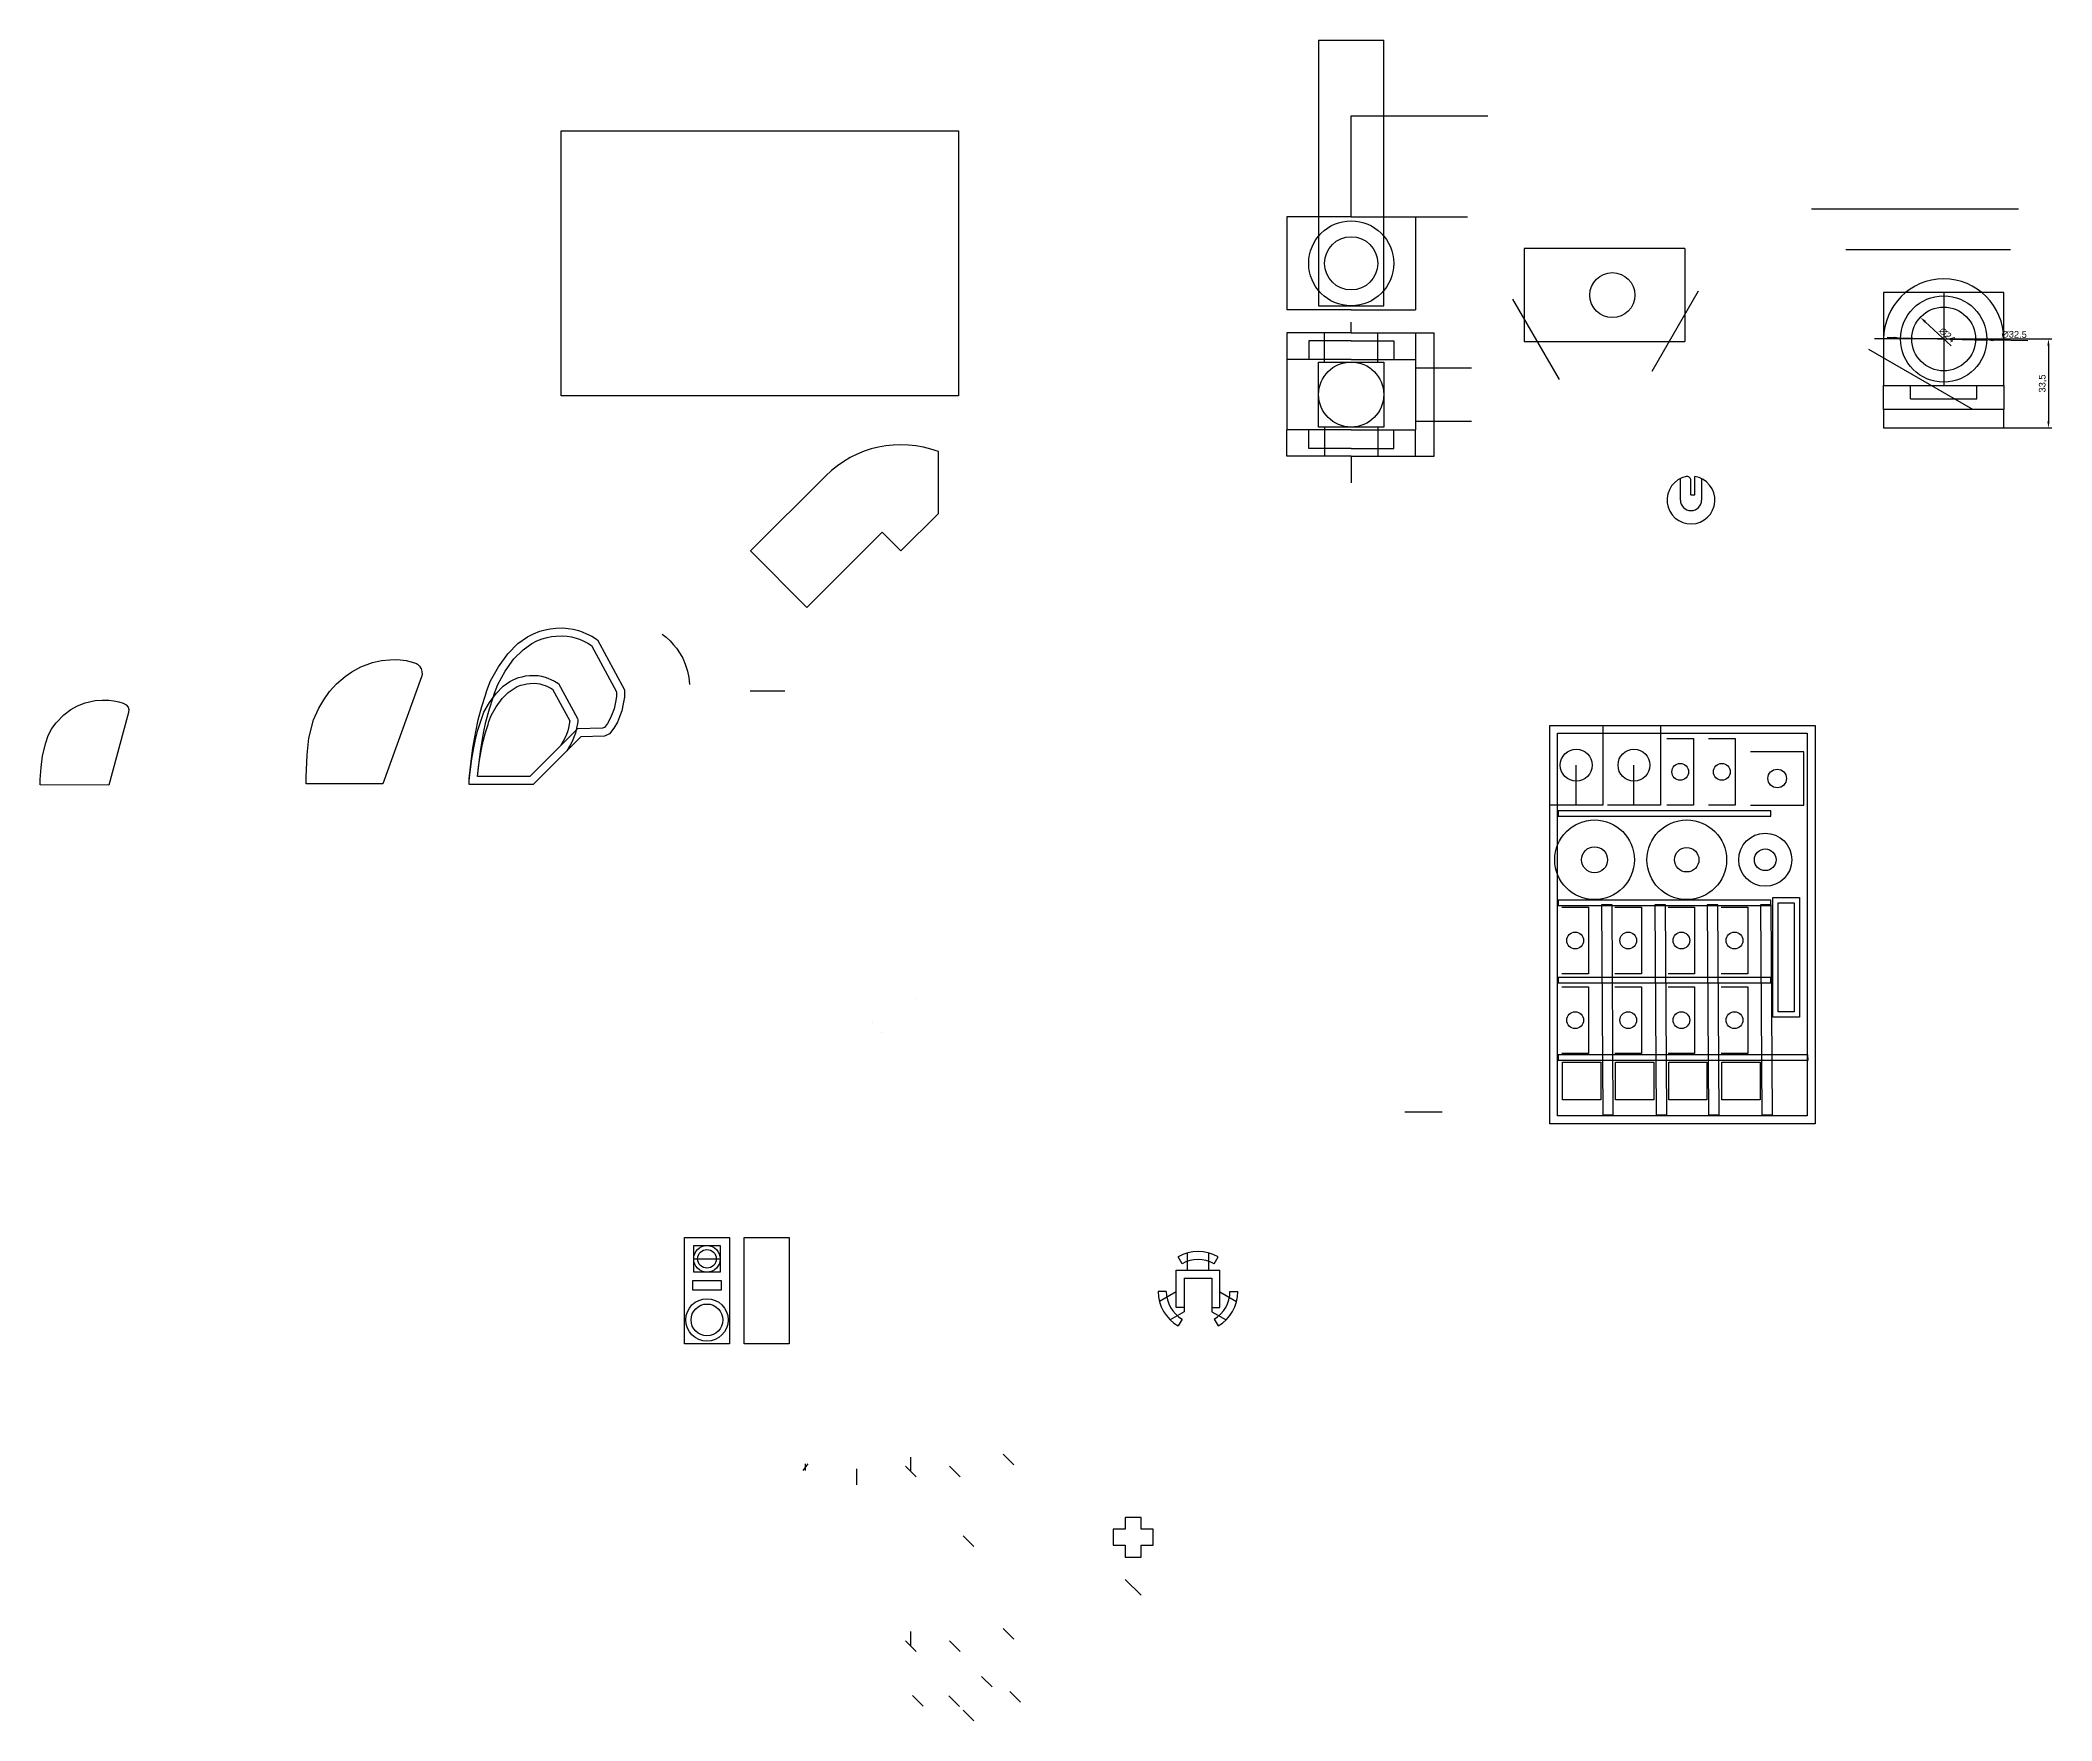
# Model space of a CAD drawing. Header units: millimetres. Extents: x -226 to 532, y -153 to 480.
import ezdxf

# ---------------------------------------------------------------- set-up
doc = ezdxf.new("R2010")
doc.units = ezdxf.units.MM
doc.styles.get("Standard").update_dxf_attribs({"font": 'arial.ttf'})
doc.dimstyles.new('ISO-25', dxfattribs={"dimtxt": 2.5, "dimasz": 2.5, "dimexe": 1.25, "dimexo": 0.625, "dimtad": 1, "dimtxsty": 'Standard', "dimcen": 2.5, "dimadec": 0, "dimazin": 0, "dimtfac": 1, "dimtmove": 0, "dimatfit": 3, "dimfxl": 1, "dimarcsym": 0})
picture_1 = doc.add_image_def('image1.jpg', size_in_pixel=(1920, 1280))

# ---------------------------------------------------------------- blocks, each defined once
blk = doc.blocks.new('*D1')
at = {"color": 0, "lineweight": -2, "transparency": 16777216}
blk.add_line((493.95, 365.19), (484.23, 374.22), dxfattribs=at)
at = {"color": 0, "transparency": 16777216}
blk.add_solid([(484.51, 374.52), (483.94, 373.91), (482.39, 375.92)], dxfattribs=at)
at = {"layer": 'Defpoints', "color": 0, "transparency": 16777216}
for p in [(482.39, 375.92), (499.99, 359.59)]:
    blk.add_point(p, dxfattribs=at)
at = {"color": 0, "transparency": 16777216, "insert": (492.53, 369.2), "char_height": 2.5, "attachment_point": 5, "rotation": 317.14286}
blk.add_mtext('∅24', dxfattribs=at)
blk = doc.blocks.new('*D2')
at = {"color": 0, "lineweight": -2, "transparency": 16777216}
for p, q in [((472.45, 368.21), (469.95, 368.27)), ((474.95, 368.15), (507.44, 367.36)), ((522.91, 366.99), (509.93, 367.3))]:
    blk.add_line(p, q, dxfattribs=at)
at = {"color": 0, "transparency": 16777216}
for points in [[(472.46, 368.62), (472.44, 367.79), (474.95, 368.15)], [(509.94, 367.72), (509.92, 366.89), (507.44, 367.36)]]:
    blk.add_solid(points, dxfattribs=at)
at = {"layer": 'Defpoints', "color": 0, "transparency": 16777216}
for p in [(474.95, 368.15), (507.44, 367.36)]:
    blk.add_point(p, dxfattribs=at)
at = {"color": 0, "transparency": 16777216, "insert": (517.73, 369.28), "char_height": 2.5, "attachment_point": 5, "rotation": 358.6157}
blk.add_mtext('∅32,5', dxfattribs=at)
blk = doc.blocks.new('*D3')
at = {"color": 0, "lineweight": -2, "transparency": 16777216}
for p, q in [((491.82, 367.75), (531.89, 367.75)), ((530.64, 365.25), (530.64, 336.75)), ((491.82, 334.25), (531.89, 334.25))]:
    blk.add_line(p, q, dxfattribs=at)
at = {"color": 0, "transparency": 16777216}
for points in [[(530.22, 365.25), (531.05, 365.25), (530.64, 367.75)], [(530.22, 336.75), (531.05, 336.75), (530.64, 334.25)]]:
    blk.add_solid(points, dxfattribs=at)
at = {"layer": 'Defpoints', "color": 0, "transparency": 16777216}
for p in [(491.19, 367.75), (491.19, 334.25), (530.64, 334.25)]:
    blk.add_point(p, dxfattribs=at)
at = {"color": 0, "transparency": 16777216, "insert": (528.51, 351), "char_height": 2.5, "attachment_point": 5, "rotation": 90}
blk.add_mtext('33,5', dxfattribs=at)

msp = doc.modelspace()

# ---------------------------------------------------------------- linework, layer by layer
for p, q in [((255.841, 480.231), (255.841, 380.231)), ((255.841, 480.231), (280.341, 480.231)), ((280.341, 380.231), (280.341, 480.231)), ((268.091, 413.731), (268.091, 451.731)), ((268.091, 451.731), (319.506, 451.731)), ((441.369, 416.812), (519.369, 416.812)), ((268.091, 413.731), (243.843, 413.731)), ((243.843, 413.731), (243.843, 378.731)), ((268.091, 413.731), (292.34, 413.731)), ((292.34, 413.731), (292.34, 378.731)), ((292.34, 413.731), (311.908, 413.731)), ((393.69, 401.763), (333.19, 401.763)), ((333.19, 401.763), (333.19, 366.763)), ((393.69, 401.763), (393.69, 366.763)), ((454.291, 401.492), (516.291, 401.492)), ((268.091, 378.731), (243.843, 378.731)), ((255.841, 380.231), (280.341, 380.231)), ((268.091, 378.731), (292.34, 378.731)), ((328.895, 382.793), (346.395, 352.483)), ((398.789, 385.793), (381.289, 355.483)), ((468.59, 385.255), (468.59, 350.255)), ((513.79, 385.255), (468.59, 385.255)), ((491.19, 385.255), (491.19, 350.255)), ((513.79, 350.255), (513.79, 385.255)), ((268.091, 370.074), (268.091, 374.074)), ((243.843, 370.074), (243.843, 360.074)), ((268.091, 370.074), (243.843, 370.074)), ((268.091, 367.074), (252.091, 367.074)), ((252.091, 367.074), (252.091, 360.074)), ((258.091, 359.074), (258.091, 370.074)), ((268.091, 370.074), (292.34, 370.074)), ((268.091, 367.074), (284.091, 367.074)), ((278.091, 359.074), (278.091, 370.074)), ((284.091, 367.074), (284.091, 360.074)), ((292.34, 370.074), (292.34, 360.074)), ((292.34, 370.074), (299.34, 370.074)), ((299.34, 323.574), (299.34, 370.074)), ((333.19, 366.763), (393.69, 366.763)), ((462.868, 363.899), (502.013, 341.299)), ((491.19, 367.755), (465.19, 367.755)), ((268.091, 360.074), (243.843, 360.074)), ((243.843, 360.074), (243.843, 333.574)), ((255.841, 334.574), (255.841, 359.074)), ((255.841, 359.074), (268.091, 359.074)), ((268.091, 360.074), (292.34, 360.074)), ((268.091, 359.074), (280.341, 359.074)), ((280.341, 359.074), (280.341, 334.574)), ((292.34, 360.074), (292.34, 333.574)), ((292.34, 356.824), (313.338, 356.824)), ((468.59, 350.255), (513.79, 350.255)), ((468.59, 341.255), (468.59, 350.255)), ((478.69, 345.255), (478.69, 350.255)), ((503.69, 345.255), (503.69, 350.255)), ((513.79, 350.255), (513.79, 341.255)), ((513.79, 341.255), (468.59, 341.255)), ((468.59, 341.255), (468.59, 334.255)), ((478.69, 345.255), (503.69, 345.255)), ((513.79, 334.255), (513.79, 341.255)), ((243.843, 323.574), (243.843, 333.574)), ((268.091, 333.574), (243.843, 333.574)), ((252.091, 326.574), (252.091, 333.574)), ((280.341, 334.574), (255.841, 334.574)), ((258.091, 334.574), (258.091, 323.574)), ((268.091, 333.574), (292.34, 333.574)), ((278.091, 334.574), (278.091, 323.574)), ((284.091, 326.574), (284.091, 333.574)), ((292.34, 336.824), (313.338, 336.824)), ((292.34, 323.574), (292.34, 333.574)), ((468.59, 334.255), (513.79, 334.255)), ((268.091, 326.574), (252.091, 326.574)), ((268.091, 326.574), (284.091, 326.574)), ((112.651, 302.066), (112.651, 325.34)), ((268.091, 323.574), (243.843, 323.574)), ((268.091, 323.574), (292.34, 323.574)), ((268.091, 323.574), (268.091, 313.574)), ((292.34, 323.574), (299.34, 323.574)), ((70.224, 316.208), (41.94, 287.924)), ((392.039, 307.117), (392.039, 315.179)), ((396.039, 309.117), (396.039, 314.465)), ((397.439, 309.117), (397.439, 316.007)), ((400.039, 315.179), (400.039, 307.117)), ((396.039, 309.117), (397.439, 309.117)), ((98.509, 287.924), (112.651, 302.066)), ((41.94, 287.924), (63.153, 266.71)), ((63.153, 266.71), (91.438, 294.995)), ((98.509, 287.924), (91.438, 294.995)), ((8.621, 256.561), (10.171, 255.444)), ((10.171, 255.444), (11.625, 254.11)), ((11.625, 254.11), (12.838, 252.777)), ((12.838, 252.777), (14.082, 251.287)), ((14.082, 251.287), (15.488, 249.243)), ((-110.761, 240.681), (-108.256, 242.388)), ((-108.256, 242.388), (-104.761, 244.366)), ((-104.761, 244.366), (-100.461, 245.956)), ((-100.461, 245.956), (-97.009, 246.663)), ((-97.009, 246.663), (-93.923, 246.927)), ((-93.923, 246.927), (-91.806, 247.044)), ((-91.806, 247.044), (-90.021, 246.917)), ((-90.021, 246.917), (-87.729, 246.631)), ((-87.729, 246.631), (-85.811, 246.152)), ((-85.811, 246.152), (-83.831, 245.506)), ((-83.831, 245.506), (-83.49, 245.311)), ((-83.49, 245.311), (-82.723, 244.505)), ((-82.723, 244.505), (-82.032, 243.517)), ((-82.032, 243.517), (-81.792, 242.556)), ((-81.792, 242.556), (-81.776, 241.398)), ((15.488, 249.243), (16.402, 247.632)), ((16.402, 247.632), (17.375, 245.25)), ((17.375, 245.25), (18.131, 242.69)), ((18.131, 242.69), (18.637, 240.266)), ((-118.763, 231.924), (-116.617, 235.082)), ((-116.617, 235.082), (-114.022, 237.933)), ((-114.022, 237.933), (-110.761, 240.681)), ((-81.96, 240.509), (-96.557, 200.23)), ((-81.776, 241.398), (-81.96, 240.509)), ((18.637, 240.266), (18.897, 237.706)), ((41.838, 235.323, 21.5), (54.838, 235.323, 34.5)), ((-216.687, 226.186), (-214.037, 228.184)), ((-214.037, 228.184), (-211.529, 229.617)), ((-211.529, 229.617), (-208.579, 230.695)), ((-208.579, 230.695), (-204.888, 231.657)), ((-204.888, 231.657), (-202.144, 231.759)), ((-202.144, 231.759), (-199.702, 231.717)), ((-199.702, 231.717), (-197.809, 231.531)), ((-197.809, 231.531), (-195.926, 231.114)), ((-195.926, 231.114), (-194.357, 230.597)), ((-194.357, 230.597), (-193.229, 229.984)), ((-193.229, 229.984), (-192.468, 229.177)), ((-192.468, 229.177), (-192.14, 228.224)), ((-192.14, 228.224), (-192.314, 227.089)), ((-122.628, 224.369), (-120.597, 228.716)), ((-120.597, 228.716), (-118.763, 231.924)), ((-222.539, 218.486), (-221.214, 221.128)), ((-221.214, 221.128), (-219.504, 223.267)), ((-219.504, 223.267), (-216.687, 226.186)), ((-192.728, 225.788), (-199.717, 199.728)), ((-192.314, 227.089), (-192.728, 225.788)), ((-124.41, 217.461), (-122.628, 224.369)), ((362.836, 222.281), (362.836, 192.281)), ((384.563, 222.281), (384.563, 192.281)), ((-224.646, 210.774), (-223.46, 215.657)), ((-223.46, 215.657), (-222.539, 218.486)), ((-125.052, 211.113), (-124.41, 217.461)), ((386.995, 217.281), (396.995, 217.281)), ((396.995, 217.281), (396.995, 192.281)), ((402.65, 217.281), (412.65, 217.281)), ((412.65, 217.281), (412.65, 192.281)), ((438.506, 212.281), (418.506, 212.281)), ((438.506, 192.281), (438.506, 212.281)), ((-225.501, 201.918), (-225.219, 206.353)), ((-225.219, 206.353), (-224.646, 210.774)), ((-125.34, 202.794), (-125.052, 211.113)), ((352.836, 192.281), (352.836, 207.281)), ((374.563, 192.281), (374.563, 207.281)), ((-225.527, 199.861), (-225.501, 201.918)), ((-199.717, 199.728), (-225.527, 199.861)), ((-125.435, 200.274), (-125.34, 202.794)), ((-96.557, 200.23), (-125.435, 200.274)), ((362.836, 192.281), (342.836, 192.281)), ((384.563, 192.281), (364.563, 192.281)), ((396.995, 192.281), (386.995, 192.281)), ((412.65, 192.281), (402.65, 192.281)), ((418.506, 192.281), (438.506, 192.281)), ((347.423, 153.773), (357.423, 153.773)), ((357.423, 153.773), (357.423, 128.773)), ((367.423, 153.773), (377.423, 153.773)), ((377.423, 153.773), (377.423, 128.773)), ((387.423, 153.773), (397.423, 153.773)), ((397.423, 153.773), (397.423, 128.773)), ((407.423, 153.773), (417.423, 153.773)), ((417.423, 153.773), (417.423, 128.773)), ((426.846, 157.443), (436.846, 157.443)), ((426.846, 112.443), (426.846, 157.443)), ((428.846, 114.443), (428.846, 155.443)), ((428.846, 155.443), (434.846, 155.443)), ((434.846, 155.443), (434.846, 114.443)), ((436.846, 157.443), (436.846, 112.443)), ((357.423, 128.773), (347.423, 128.773)), ((377.423, 128.773), (367.423, 128.773)), ((397.423, 128.773), (387.423, 128.773)), ((417.423, 128.773), (407.423, 128.773)), ((347.423, 123.773), (357.423, 123.773)), ((357.423, 123.773), (357.423, 98.773)), ((367.423, 123.773), (377.423, 123.773)), ((377.423, 123.773), (377.423, 98.773)), ((387.423, 123.773), (397.423, 123.773)), ((397.423, 123.773), (397.423, 98.773)), ((407.423, 123.773), (417.423, 123.773)), ((417.423, 123.773), (417.423, 98.773)), ((104.082, 119.409, -15), (104.082, 119.409, -25)), ((434.846, 114.443), (428.846, 114.443)), ((87.819, 110.217, -15), (87.819, 110.217, -25)), ((91.354, 106.682, -15), (91.354, 106.682, -25)), ((436.846, 112.443), (426.846, 112.443)), ((357.423, 98.773), (347.423, 98.773)), ((377.423, 98.773), (367.423, 98.773)), ((397.423, 98.773), (387.423, 98.773)), ((417.423, 98.773), (407.423, 98.773)), ((347.639, 95.449), (362.039, 95.449)), ((347.639, 81.249), (347.639, 95.449)), ((362.039, 95.449), (362.039, 81.249)), ((367.639, 95.449), (382.039, 95.449)), ((367.639, 81.249), (367.639, 95.449)), ((382.039, 95.449), (382.039, 81.249)), ((387.639, 95.449), (402.039, 95.449)), ((387.639, 81.249), (387.639, 95.449)), ((402.039, 95.449), (402.039, 81.249)), ((407.639, 95.449), (422.039, 95.449)), ((407.639, 81.249), (407.639, 95.449)), ((422.039, 95.449), (422.039, 81.249)), ((288.342, 76.761, 13), (302.342, 76.761, 13)), ((362.039, 81.249), (347.639, 81.249)), ((382.039, 81.249), (367.639, 81.249)), ((402.039, 81.249), (387.639, 81.249)), ((422.039, 81.249), (407.639, 81.249)), ((17.02, -10.596), (17.02, 29.404)), ((17.02, 29.404), (34.02, 29.404)), ((20.52, 16.404), (20.52, 26.404)), ((20.52, 26.404), (30.52, 26.404)), ((30.52, 26.404), (30.52, 16.404)), ((34.02, 29.404), (34.02, -10.596)), ((39.476, -10.596, 3), (39.476, 29.404, 3)), ((39.476, 29.404, 3), (56.476, 29.404, 3)), ((56.476, 29.404, 3), (56.476, -10.596, 3)), ((206.452, 17.135), (206.452, 23.592)), ((214.452, 17.135), (214.452, 23.592)), ((20.52, 21.404), (30.52, 21.404)), ((30.52, 16.404), (20.52, 16.404)), ((202.252, 3.135), (202.252, 17.135)), ((202.252, 17.135), (218.652, 17.135)), ((204.452, 19.527), (202.952, 22.126)), ((216.452, 19.527), (217.952, 22.126)), ((218.652, 3.135), (218.652, 17.135)), ((31.02, 13.104), (20.02, 13.104)), ((20.02, 13.104), (20.02, 9.704)), ((20.02, 9.704), (31.02, 9.704)), ((31.02, 9.704), (31.02, 13.104)), ((198.452, 9.135), (195.452, 9.135)), ((202.252, 9.02), (195.932, 5.371)), ((205.252, 14.135), (215.652, 14.135)), ((205.252, 14.135), (205.252, 3.135)), ((215.652, 14.135), (215.652, 3.135)), ((218.652, 9.02), (224.972, 5.371)), ((222.452, 9.135), (225.452, 9.135)), ((205.252, 1.514), (199.932, -1.557)), ((205.252, 3.135), (202.252, 3.135)), ((205.252, 3.135), (205.252, 1.514)), ((215.652, 3.135), (218.652, 3.135)), ((215.652, 3.135), (215.652, 1.514)), ((215.652, 1.514), (220.972, -1.557)), ((204.452, -1.257), (202.952, -3.855)), ((216.452, -1.257), (217.952, -3.855)), ((34.02, -10.596), (17.02, -10.596)), ((56.476, -10.596, 3), (39.476, -10.596, 3)), ((141.062, -56.09), (137.062, -52.09)), ((63.458, -55.732), (61.658, -58.332)), ((62.558, -55.732, 5), (62.558, -58.332, 5)), ((81.791, -57.67), (81.791, -63.67)), ((104.313, -60.699), (100.313, -56.699)), ((102.313, -58.699, 4), (102.313, -53.199, 4)), ((120.885, -60.699), (116.885, -56.699)), ((126.011, -86.838), (122.011, -82.838)), ((126.011, -86.838), (122.011, -82.838)), ((183.002, -99.274), (189.002, -105.274)), ((102.313, -124.371, 4), (102.313, -118.871, 4)), ((141.062, -121.762), (137.062, -117.762)), ((104.313, -126.371), (100.313, -122.371)), ((120.885, -126.371), (116.885, -122.371)), ((132.847, -139.788), (128.847, -135.788)), ((106.931, -147.051), (102.931, -143.051)), ((120.635, -147.082), (116.635, -143.082)), ((120.635, -147.082), (116.635, -143.082)), ((143.611, -145.464), (139.611, -141.464)), ((143.611, -145.464), (139.611, -141.464)), ((126.011, -152.51), (122.011, -148.51))]:
    msp.add_line(p, q)
for points in [[(-39.872, 200.056), (-64.062, 200.051), (-64.015, 202.112), (-63.156, 209.79), (-62.635, 213.814), (-61.544, 219.841), (-60.663, 224.307), (-59.242, 229.331), (-57.878, 233.64), (-57.371, 235.352), (-56.007, 238.99), (-52.984, 244.34), (-49.464, 249.204), (-45.687, 253.056), (-42.03, 255.602), (-39.819, 256.779), (-37.387, 257.742), (-35.348, 258.224), (-33.559, 258.637), (-31.43, 258.875), (-28.777, 258.936), (-26.755, 258.793), (-24.896, 258.509), (-22.912, 257.979), (-21.429, 257.482), (-19.804, 256.757), (-17.878, 255.805), (-15.756, 254.506), (-5.479, 235.652), (-5.483, 232.888), (-5.982, 230.413), (-6.586, 227.697), (-7.386, 225.516), (-8.18, 223.516), (-9.489, 221.267), (-11.212, 219.057), (-13.111, 218.259), (-21.958, 217.97)], [(-41.115, 203.056), (-60.891, 203.052), (-60.178, 209.43), (-59.669, 213.354), (-58.596, 219.283), (-57.743, 223.607), (-56.368, 228.47), (-55.009, 232.761), (-54.524, 234.398), (-53.28, 237.718), (-50.455, 242.717), (-47.165, 247.264), (-43.742, 250.754), (-40.463, 253.038), (-38.558, 254.052), (-36.484, 254.873), (-34.666, 255.303), (-33.053, 255.675), (-31.228, 255.879), (-28.848, 255.933), (-27.088, 255.809), (-25.512, 255.569), (-23.776, 255.105), (-22.519, 254.683), (-21.081, 254.042), (-19.329, 253.176), (-18.006, 252.366), (-8.48, 234.889), (-8.482, 233.19), (-8.917, 231.035), (-9.472, 228.543), (-10.189, 226.586), (-10.885, 224.831), (-11.98, 222.952), (-13.097, 221.519), (-13.763, 221.239), (-23.24, 220.93)], [(-23.223, 224.869), (-23.116, 224.338), (-23.139, 223.605), (-23.225, 222.943), (-23.573, 221.217), (-23.994, 219.324), (-24.552, 217.803), (-25.105, 216.409), (-26.018, 214.841), (-27.219, 212.707), (-39.872, 200.054), (-64.062, 200.051), (-64.029, 201.488), (-63.431, 206.84), (-63.067, 209.646), (-62.307, 213.847), (-61.692, 216.96), (-60.702, 220.463), (-59.751, 223.467), (-59.397, 224.66), (-58.447, 227.196), (-56.34, 230.926), (-53.885, 234.317), (-51.253, 237.002), (-48.703, 238.777), (-47.162, 239.598), (-45.466, 240.269), (-44.045, 240.605), (-42.797, 240.893), (-41.313, 241.059), (-39.464, 241.101), (-38.054, 241.002), (-36.759, 240.804), (-35.375, 240.434), (-34.341, 240.088), (-33.209, 239.583), (-31.866, 238.919), (-30.387, 238.013)], [(-26.13, 223.935), (-26.133, 223.845), (-26.187, 223.432), (-26.508, 221.84), (-26.879, 220.17), (-27.355, 218.873), (-27.811, 217.724), (-28.622, 216.332), (-29.632, 214.537), (-41.115, 203.054), (-60.836, 203.052), (-60.452, 206.481), (-60.102, 209.186), (-59.359, 213.289), (-58.772, 216.261), (-57.828, 219.602), (-56.882, 222.588), (-56.551, 223.707), (-55.72, 225.924), (-53.811, 229.303), (-51.586, 232.377), (-49.307, 234.701), (-47.136, 236.213), (-45.901, 236.87), (-44.564, 237.4), (-43.363, 237.684), (-42.292, 237.931), (-41.112, 238.063), (-39.535, 238.099), (-38.387, 238.018), (-37.374, 237.863), (-36.24, 237.56), (-35.432, 237.289), (-34.485, 236.867), (-33.317, 236.289), (-32.637, 235.873)], [(442.836, 222.281), (442.836, 72.281), (342.836, 72.281), (342.836, 222.281)], [(439.836, 219.281), (439.836, 75.281), (345.836, 75.281), (345.836, 219.281)], [(426.077, 190.086), (346.077, 190.086), (346.077, 188.086), (426.077, 188.086)], [(426.077, 156.455), (346.077, 156.455), (346.077, 154.455), (426.077, 154.455)], [(362.331, 154.667), (362.792, 75.668), (366.792, 75.668), (366.331, 154.667)], [(382.469, 154.667), (382.93, 75.668), (386.93, 75.668), (386.469, 154.667)], [(402.148, 154.667), (402.609, 75.668), (406.609, 75.668), (406.148, 154.667)], [(422.233, 154.667), (422.694, 75.668), (426.694, 75.668), (426.233, 154.667)], [(426.077, 127.293), (346.077, 127.293), (346.077, 125.293), (426.077, 125.293)], [(440.069, 98.241), (346.077, 98.241), (346.077, 96.241), (440.113, 96.241)], [(189.002, -80.43), (189.002, -75.93), (186.002, -75.93), (183.002, -75.93), (183.002, -80.43), (181.512, -80.43), (178.502, -80.43), (178.502, -83.43), (178.502, -86.43), (183.002, -86.43), (183.002, -90.061), (183.002, -90.93), (186.002, -90.93), (189.002, -90.93), (189.002, -89.326), (189.002, -86.43), (193.502, -86.43), (193.502, -83.43), (193.502, -80.43)]]:
    msp.add_lwpolyline(points, close=True)
for centre, radius in [((268.091, 396.231), 16), ((268.091, 396.231), 10), ((366.44, 384.263), 8.473), ((491.19, 367.755), 16.25), ((491.19, 367.755), 12), ((268.091, 346.824), 12.25), ((352.836, 207.281), 6), ((374.563, 207.281), 6), ((391.995, 204.781), 3.15), ((407.65, 204.781), 3.15), ((428.506, 202.281), 3.5), ((359.731, 171.665), 15), ((394.435, 171.665), 15), ((359.731, 171.665), 4.9), ((394.435, 171.665), 4.6), ((423.998, 171.665), 10), ((423.998, 171.665), 4.1), ((352.423, 141.273), 3.15), ((372.423, 141.273), 3.15), ((392.423, 141.273), 3.15), ((412.423, 141.273), 3.15), ((352.423, 111.273), 3.15), ((372.423, 111.273), 3.15), ((392.423, 111.273), 3.15), ((412.423, 111.273), 3.15), ((25.52, 21.404), 5), ((25.52, 21.404), 3.5), ((25.52, -1.596), 8), ((25.52, -1.596), 6)]:
    msp.add_circle(centre, radius)
for centre, radius, start, end in [((491.19, 367.755), 22.6, 0, 180), ((98.509, 287.924), 40, 69.295189, 135), ((396.039, 307.117), 9, 101.536959, 81.050982), ((394.539, 314.465), 1.5, 0, 101.536959), ((396.039, 307.117), 4, 180, 0), ((210.452, 9.135), 15, 60, 120), ((210.452, 9.135), 12, 60, 120), ((210.452, 9.135), 15, 180, 240), ((210.452, 9.135), 12, 180, 240), ((210.452, 9.135), 12, 300, 0), ((210.452, 9.135), 15, 300, 0)]:
    msp.add_arc(centre, radius, start, end)

# ---------------------------------------------------------------- dimensions: what is measured, and where the dimension line sits
for p1, p2, picture, middle in [((499.987, 359.593), (482.394, 375.917), '*D1', (491.19, 367.755)), ((474.945, 368.147), (507.436, 367.362), '*D2', (517.674, 367.115))]:
    dim = msp.add_diameter_dim_2p(p1=p1, p2=p2, dimstyle='ISO-25')
    dim.commit()
    dim.dimension.update_dxf_attribs({"geometry": picture, "text_midpoint": middle, "dimtype": 163})
dim = msp.add_linear_dim(base=(530.637, 334.255), p1=(491.19, 367.755), p2=(491.19, 334.255), angle=90, dimstyle='ISO-25')
dim.commit()
dim.dimension.update_dxf_attribs({"geometry": '*D3', "text_midpoint": (528.509, 351.005)})

# ---------------------------------------------------------------- pictures from other files: only their frames are drawn
image = msp.add_image(picture_1, insert=(-29.422, 346.368), size_in_units=(149.647, 99.765))
image.dxf.flags = 7

doc.saveas('drawing.dxf')
